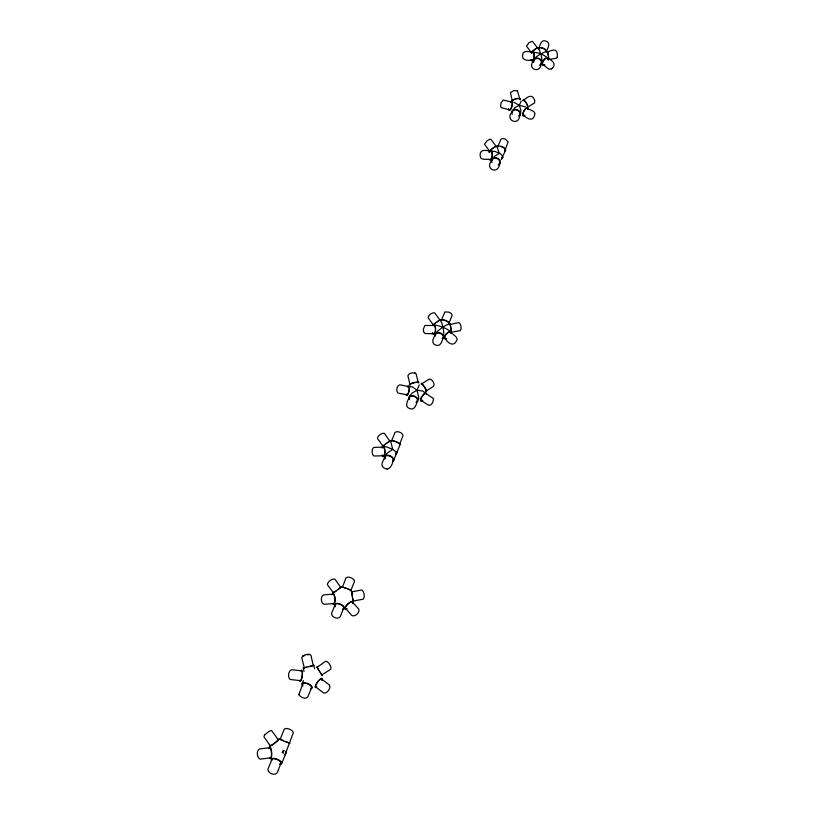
<?xml version="1.0" encoding="UTF-8"?>
<svg xmlns="http://www.w3.org/2000/svg" width="815" height="815" viewBox="0 0 815 815"><rect width="100%" height="100%" fill="white"/><g stroke="black" fill="none" stroke-linecap="round" stroke-linejoin="round"><path stroke-width="1.22" d="M557.389 56.795C557.491 50.092 555.789 48.482 548.25 51.691M501.388 159.088L505.616 150.235M491.791 159.893L494.389 156.409L499.249 153.291C501.419 153.862 504.22 157.214 501.49 158.844M512.411 110.86L514.886 107.611L519.287 105.329L525.543 106.877M533.54 60.544C535.547 55.787 541.537 53.627 545.938 51.518L546.345 51.742M549.514 59.373L556.604 58.15L557.348 57.111M557.328 57.223L557.409 56.693M395.846 453.415L396.946 452.417A4.982 2.893 22.6 0 1 395.815 453.517M417.412 400.572C416.628 404.036 414.591 410.984 409.568 408.539C404.26 406.828 407.398 400.42 409.507 397.404M501.632 158.497L502.784 157.193A4.615 3.535 23.5 0 1 501.592 158.619M489.805 151.427L484.497 144.153L487.054 140.822L489.601 139.273L490.946 139.406L496.284 146.527A4.065 0.632 -37.3 0 0 491.903 149.074A4.065 0.632 -37.3 0 0 490.406 151.376C485.546 149.746 479.271 149.379 480.167 155.92C480.198 161.034 487.309 158.66 490.202 159.475M352.131 595.266L351.662 591.853L361.636 589.968C364.173 590.987 365.232 597.375 363.205 599.198L353.364 601.012L353.394 600.349M408.549 386.493L399.91 384.812C396.762 385.128 395.591 391.445 398.138 393.125L406.777 394.786M419.267 384.874L416.995 390.242L412.105 393.085L409.68 395.896M396.966 452.294L393.665 460.353M502.56 157.713L502.804 157.05M285.056 754.67L293.359 732.695C292.952 729.883 286.564 727.296 284.333 729.018L280.177 739.276L282.336 740.295M350.817 590.559L354.586 581.207C354.24 578.395 348.27 575.95 346.069 577.764L342.402 587.269M448.943 323.392L452.193 315.171L451.255 313.459L448.994 312.176L444.939 311.921L441.312 320.336M400.165 444.44L396.304 453.904L395.56 454.138A4.982 0.978 22.1 0 0 396.314 453.955L396.304 453.904M399.584 444.206L403.038 435.679C402.916 432.775 397.099 430.351 395 432.449L391.536 440.966A4.34 0.886 22.1 0 0 391.608 441.241M311.554 687.697L307.866 696.784C305.768 699.759 300.806 697.487 299.166 695.012M343.665 608.245L340.252 616.649C338.093 620.001 330.88 617.128 331.623 613.155L335.077 604.771M281.043 763.176L277.09 772.926C274.716 776.135 267.432 773.129 267.931 769.187L271.935 759.458M281.715 763.451L286.055 752.734M505.066 150.011L508.153 141.841L505.137 138.988L502.672 138.499L501.001 139.11L497.598 147.046A4.024 1.752 22.4 0 1 498.373 146.415M538.827 48.89C539.724 45.793 541.201 38.763 546.03 41.147C551.215 42.726 547.751 48.808 545.948 51.702A3.83 1.966 22.4 0 0 545.806 50.581M302.049 683.836L303.414 680.515M302.701 684.101L298.952 694.523M520.52 114.069L520.836 109.974L519.287 105.329L521.07 101.264M443.187 337.491C442.28 340.772 440.548 347.404 435.628 345.081C430.452 343.36 433.621 337.359 435.495 334.415M393.075 460.118C392.708 464.469 389.366 471.64 384.048 467.993C379.27 465.599 383.804 459.884 384.975 456.858M519.797 114.599C519.481 127.334 503.925 119.825 512.452 111.686M499.707 162.908C499.177 175.663 483.509 169.296 492.189 159.923M541.16 63.213C540.712 74.837 525.909 68.643 533.998 60.381M532.837 52.425C529.607 51.824 522.843 49.511 522.649 55.043C521.182 60.422 528.059 60.687 531.655 60.218M451.174 331.522L451.398 332.214L460.159 330.646C462.044 329.056 460.882 323.504 458.764 322.557L449.951 324.523M264.396 735.171L263.989 736.872L270.223 745.745M451.398 332.214L451.378 331.236M340.69 587.289L334.873 579.139C332.347 578.161 327.233 581.991 327.365 584.681L333.304 592.688M434.1 324.696L433.58 324.676M531.788 52.863L532.317 52.262C537.808 52.099 544.216 54.666 548.138 58.507L548.149 59.332M264.661 734.886L269.133 731.32L271.558 730.485L278.261 739.674M383.284 447.129L373.688 447.435L372.363 449.381L372.129 452.203L372.72 454.77L373.973 456.003L383.457 455.799M440.558 320.59C443.014 324.319 443.93 332.031 443.9 337.329L443.228 337.41M445.061 338.296C447.221 342.331 452.957 347.17 456.125 341.505C459.609 337.451 452.488 334.578 450.583 332.153M551.938 68.45C557.083 64.395 552.122 60.066 547.558 58.242M389.784 441.149L384.456 433.376C382.113 432.439 377.294 435.964 377.427 438.45L382.938 446.08L384.874 444.552M340.232 587.758L341.118 587.045M333.671 592.362L332.642 593.249L333.712 592.576M433.448 325.419L433.947 324.991C439.876 325.582 446.192 328.129 450.909 331.787M410.037 386.677L412.37 386.85L416.995 390.242L418.737 397.16L418.686 399.106L417.983 399.207M433.6 324.533L435.342 323.178M434.599 323.769L432.918 325.368A4.737 1.895 -89.1 0 1 435.404 327.039A4.737 1.895 -89.1 0 1 434.884 333.345A4.737 1.895 -89.1 0 1 432.337 332.805M333.192 592.699L333.865 592.138M339.641 588.236L341.24 586.882L340.629 587.197M389.376 441.475L390.477 440.609L389.091 441.516M338.877 588.848L340.038 587.972M384.11 445.133L382.418 446.447L383.437 445.825M337.97 589.54L339.162 588.664M435.149 323.27L437.105 321.813M390.691 441.373L392.728 449.34L396.681 452.549L395.693 453.812M338.123 589.459L335.892 591.12M384.649 444.705L385.75 443.91M543.116 64.752L548.984 69.204L551.337 68.888M551.286 68.939L551.979 68.429M383.04 446.844L386.147 446.773L392.728 449.34C390.843 451.031 384.048 454.393 385.281 456.38M385.648 443.961L386.697 443.197M386.667 443.238L387.736 442.443M334.843 591.863L336.024 590.987M387.573 442.586L388.684 441.781M437.054 321.905L438.073 321.141M388.398 441.995L389.478 441.221M333.936 592.485L335.108 591.629M321.823 674.881L330.758 669.298C331.878 666.843 328.384 661.189 325.684 661.23L317.116 667.322M437.899 321.314L438.949 320.56M333.243 592.943L334.323 592.179M421.599 383.896L429.23 379.067C431.981 378.761 435.149 383.824 433.774 386.188L426.153 391.037M438.664 320.815L440.477 319.867M523.393 100.49C528.242 96.16 532.602 93.664 534.711 100.673M528.089 106.867L534.518 102.945L534.701 100.602M433.712 325.002L432.918 325.368M439.285 320.427L439.998 320.203M314.61 668.779L313.867 665.346L312.267 665.702L313.184 665.509L310.973 655.25C309.058 653.07 302.589 654.832 301.744 657.522L304.26 667.74M313.867 665.346L311.401 665.987M304.015 671.407L303.272 667.974L304.362 667.658M342.29 587.106L345.55 587.992M310.352 666.252L311.819 665.886M309.17 666.548L310.607 666.201M309.252 666.538L306.511 667.21M304.749 655.586L302.62 656.106M307.479 654.914L309.608 654.384M305.299 667.505L306.766 667.139M304.311 667.74L305.717 667.393M304.861 667.597L303.272 667.974M490.559 151.06L494.99 151.447L499.249 153.291L497.119 146.975M540.977 63.764L541.455 63.672C543.014 58.812 540.488 53.311 538.858 48.727L538.46 48.625M270.356 757.899L260.046 759.142C256.827 757.848 256.175 750.391 259.557 748.914L269.857 747.701M333.6 603.589L324.085 604.282C320.682 603.345 320.356 596.254 323.545 594.858L333.05 594.196M386.911 468.91L387.889 468.88M433.651 333.732L425.084 333.529L423.678 331.919L423.321 329.311L424.9 325.501L433.896 325.47M414.967 382.581A4.228 0.754 -13.7 0 1 418.227 382.541L416.098 373.8C414.346 371.732 408.458 373.066 407.887 375.807L410.006 384.558M416.995 390.242L422.71 390.996L424.615 392.524M300.195 680.637L290.221 679.466C287.369 677.632 288.316 670.602 291.648 669.696L301.601 670.888M289.875 743.229L289.223 742.964M350.705 590.773L351.438 590.814L349.655 589.775M280.36 739.307L279.514 739.001L283.426 740.754M414.703 372.842L415.222 372.934M513.776 102.221L519.287 105.329M435.618 334.364L435.098 333.804C438.704 329.881 444.817 324.93 449.31 324.095M509.344 109.852L501.235 107.57L500.583 106.317L500.95 103.128L503.191 99.99L511.677 102.181M289.682 743.198L287.827 742.506M279.728 739.042L280.839 739.46M289.131 743.025L285.77 741.711M280.279 739.225L281.582 739.735M346.66 588.43L341.668 586.851L342.259 587.35M287.196 742.302L283.233 740.703M346.681 588.369L349.115 589.428M347.771 588.888L350.114 589.907M284.629 754.313L285.26 754.7M527.01 108.252C529.312 110.086 536.81 110.871 534.548 115.486C532.715 121.832 527.458 118.756 523.495 115.455M425.725 393.39L433.57 398.616L432.673 402.63L430.952 404.739L428.945 405.483L421.284 400.613M537.757 48.207L532.419 41.28L529.047 42.625L526.5 46.058L531.574 52.944M321.538 678.987L329.464 685.058C331.298 688.023 327.08 693.83 323.708 693.086L315.782 686.974M517.444 90.873L519.98 99.45M517.535 90.944L513.929 90.526L510.445 92.574L512.35 101.305A3.953 1.436 -16.4 0 1 515.773 98.992A3.953 1.436 -16.4 0 1 519.878 99.094M352.477 602.061L358.804 609.141C360.21 612.401 354.994 617.291 351.876 615.539L345.57 608.438M439.978 320.122L434.731 312.94C432.459 311.962 427.814 315.425 428.15 317.84L433.397 325.012M316.872 666.782L317.422 667.862M353.364 601.012L352.956 599.718M321.467 674.351L322.424 675.727L321.599 674.321M320.978 673.598L321.752 674.82M320.387 672.67L321.191 673.964M299.207 695.124L298.901 694.4M319.735 671.641L320.509 672.905M319.001 670.49L319.765 671.723M318.268 669.309L319.062 670.572M317.626 668.249L318.431 669.543M317.116 667.383L317.87 668.616M449.992 324.126L450.206 324.798M351.968 591.782L351.693 591.109L351.968 594.145M451.245 332.011L451.5 332.805L451.276 330.442M450.379 325.501L449.88 323.535L449.911 324.665M450.328 325.114L450.563 326.387M450.542 326.122L450.756 327.396M352.528 597.67L353.486 601.694L353.435 600.064M352.773 599.127L352.325 596.468M450.766 327.273L450.99 328.496M450.95 328.455L451.194 329.688M352.06 595.103L352.284 596.478M451.123 329.494L451.357 330.778M544.257 64.772A3.943 1.905 -53.9 0 1 542.668 62.623A3.943 1.905 -53.9 0 1 545.948 58.415A3.943 1.905 -53.9 0 1 548.098 59.841M544.909 64.864A4.523 2.19 -53.9 0 1 542.158 63.397A4.523 2.19 -53.9 0 1 545.755 58.12A4.523 2.19 -53.9 0 1 548.505 59.597M546.865 51.651A4.493 0.693 81.7 0 1 548.118 54.004A4.493 0.693 81.7 0 1 548.577 59.831M547.242 51.885A3.922 0.601 81.7 0 1 548.322 55.705A3.922 0.601 81.7 0 1 548.352 59.577M533.397 62.103A4.411 3.647 23.8 0 1 536.27 58.069A4.411 3.647 23.8 0 1 541.547 60.84A4.411 3.647 23.8 0 1 539.571 65.353M533.927 62.062A3.851 3.179 23.8 0 1 536.138 58.599A3.851 3.179 23.8 0 1 540.742 60.422A3.851 3.179 23.8 0 1 540.121 64.517M532.368 52.445A3.953 1.752 -82.8 0 1 533.957 56.755A3.953 1.752 -82.8 0 1 531.227 59.974M531.339 52.812A4.523 2.007 -82.8 0 1 534.029 53.22A4.523 2.007 -82.8 0 1 533.468 59.301A4.523 2.007 -82.8 0 1 530.677 59.933M531.625 52.659A3.912 0.754 -38.5 0 1 535.292 49.175A3.912 0.754 -38.5 0 1 537.706 48.503M531.482 52.466A4.483 0.866 -38.5 0 1 536.26 48.411A4.483 0.866 -38.5 0 1 537.839 48.696M539.112 48.452A3.83 1.966 22.4 0 1 539.632 48.146M541.17 47.973A3.83 1.966 22.4 0 1 545.367 49.97M538.308 48.686A4.391 2.262 22.4 0 1 543.136 48.156A4.391 2.262 22.4 0 1 546.468 51.905M525.003 115.068A4.605 1.671 -62.2 0 1 522.649 114.477A4.605 1.671 -62.2 0 1 525.502 108.629A4.605 1.671 -62.2 0 1 527.835 109.251M523.933 115.435A4.024 1.457 -62.2 0 1 524.045 111.023A4.024 1.457 -62.2 0 1 527.488 108.925M512.268 114.344A4.523 3.586 23.6 0 1 513.705 109.689A4.523 3.586 23.6 0 1 519.573 111.339A4.523 3.586 23.6 0 1 519.135 116.27M512.299 112.501A3.953 3.128 23.6 0 1 517.688 110.412A3.953 3.128 23.6 0 1 518.758 115.873M522.659 100.714A4.544 1.518 60.4 0 1 526.47 103.057A4.544 1.518 60.4 0 1 526.898 107.937M523.118 100.693A3.963 1.324 60.4 0 1 524.87 101.254M525.461 101.926A3.963 1.324 60.4 0 1 526.572 103.627M526.999 104.544A3.963 1.324 60.4 0 1 527.488 106.205M527.366 107.254A3.963 1.324 60.4 0 1 527.091 107.468M510.954 102.374A4.024 1.273 -74.6 0 1 511.8 106.164A4.024 1.273 -74.6 0 1 509.09 109.546M510.536 102.395A4.605 1.467 -74.6 0 1 512.38 103.434A4.605 1.467 -74.6 0 1 510.496 109.658A4.605 1.467 -74.6 0 1 508.652 108.589M512.329 102.16A4.533 1.65 -16.4 0 1 515.712 98.788A4.533 1.65 -16.4 0 1 520.357 99.807M490.019 151.722A4.656 0.734 -37.3 0 1 491.73 149.084A4.656 0.734 -37.3 0 1 496.753 146.17M492.046 162.552A4.635 3.535 23.5 0 1 493.778 157.855A4.635 3.535 23.5 0 1 499.87 160.28A4.635 3.535 23.5 0 1 498.118 164.966M500.909 146.537A4.024 1.752 22.4 0 1 503.69 147.831M504.373 148.401A4.024 1.752 22.4 0 1 504.791 150.398M489.55 152.069A4.085 1.752 -85.3 0 1 492.117 154.544A4.085 1.752 -85.3 0 1 489.744 159.414M489 152.395A4.686 2.007 -85.3 0 1 491.761 151.6A4.686 2.007 -85.3 0 1 491.924 157.774A4.686 2.007 -85.3 0 1 489.183 159.628M492.046 160.718A4.044 3.087 23.5 0 1 497.507 158.731A4.044 3.087 23.5 0 1 498.668 164.151M497.048 146.832A4.605 2.007 22.4 0 1 503.059 147.128A4.605 2.007 22.4 0 1 504.709 150.948M502.264 158.446A4.615 1.987 22.4 0 1 501.368 159.149M446.151 338.419A4.136 1.773 -47 0 1 444.959 336.381A4.136 1.773 -47 0 1 448.505 332.428A4.136 1.773 -47 0 1 450.919 333.101M446.742 338.571A4.737 2.027 -47 0 1 444.43 336.85A4.737 2.027 -47 0 1 448.902 331.868A4.737 2.027 -47 0 1 451.204 333.6M434.986 335.882A4.747 3.107 22.6 0 1 437.36 332.591A4.747 3.107 22.6 0 1 443.024 334.853A4.747 3.107 22.6 0 1 442.596 338.928M435.536 335.892A4.136 2.71 22.6 0 1 437.604 333.019A4.136 2.71 22.6 0 1 442.555 334.996A4.136 2.71 22.6 0 1 442.188 338.551M433.458 325.572A4.136 1.65 -89.1 0 1 435.393 330.309A4.136 1.65 -89.1 0 1 432.846 333.091M442.708 319.949A4.116 1.243 22.1 0 1 448.118 322.108M448.647 322.597A4.116 1.243 22.1 0 1 448.708 323.637M441.017 319.816A4.717 1.416 22.1 0 1 446.712 321.008A4.717 1.416 22.1 0 1 449.228 323.901M422.781 400.338A4.87 1.599 -57.2 0 1 420.571 399.798A4.87 1.599 -57.2 0 1 423.719 394.134A4.87 1.599 -57.2 0 1 426.459 393.716M421.712 400.623A4.248 1.396 -57.2 0 1 422.476 396.019A4.248 1.396 -57.2 0 1 426.082 394.134M409.517 399.686A4.88 2.995 22.6 0 1 411.005 395.713A4.88 2.995 22.6 0 1 417.412 398.291A4.88 2.995 22.6 0 1 415.905 402.253M409.578 398.841A4.258 2.608 22.6 0 1 413.857 396.355A4.258 2.608 22.6 0 1 417.036 401.153M421.314 384.171A4.849 0.774 57.6 0 1 422.669 384.456A4.849 0.774 57.6 0 1 426.021 389.723A4.849 0.774 57.6 0 1 425.827 391.241M421.538 384.13A4.228 0.672 57.6 0 1 424.411 387.033A4.228 0.672 57.6 0 1 425.929 391.017M407.826 386.809A4.248 1.263 -79 0 1 409.14 388.358A4.248 1.263 -79 0 1 407.999 393.696A4.248 1.263 -79 0 1 406.298 393.981M407.408 386.891A4.87 1.447 -79 0 1 409.313 387.37A4.87 1.447 -79 0 1 408.193 393.839A4.87 1.447 -79 0 1 406.104 394.46M410.21 384.711A4.228 0.754 -13.7 0 1 413.898 382.826M410.169 384.965A4.849 0.866 -13.7 0 1 410.892 383.651A4.849 0.866 -13.7 0 1 416.954 382.164A4.849 0.866 -13.7 0 1 418.309 382.969M385.088 458.254A4.37 2.516 22.6 0 1 389.376 455.931A4.37 2.516 22.6 0 1 392.708 460.669M385.037 459.069A5.002 2.883 22.6 0 1 386.127 455.31A5.002 2.883 22.6 0 1 392.524 457.337A5.002 2.883 22.6 0 1 392.535 461.453M381.98 447.517A5.012 1.824 88.8 0 1 384.446 448.067A5.012 1.824 88.8 0 1 384.578 454.841A5.012 1.824 88.8 0 1 382.133 455.442M382.123 448.016A4.37 1.589 88.8 0 1 384.272 448.495A4.37 1.589 88.8 0 1 384.395 454.413A4.37 1.589 88.8 0 1 382.266 454.943M391.74 440.803A4.34 0.886 22.1 0 1 395.825 441.73A4.34 0.886 22.1 0 1 399.513 443.93M391.424 441.465A4.971 1.019 22.1 0 1 395.265 441.373A4.971 1.019 22.1 0 1 399.931 444.623M335.26 606.054A4.635 2.241 22.4 0 1 337.227 603.783A4.635 2.241 22.4 0 1 342.748 606.014A4.635 2.241 22.4 0 1 342.687 609.06M335.25 606.798A5.308 2.567 22.4 0 1 336.188 603.426A5.308 2.567 22.4 0 1 342.952 605.677A5.308 2.567 22.4 0 1 343.166 609.437M346.569 608.601A4.696 1.589 -42.8 0 1 345.998 606.391A4.696 1.589 -42.8 0 1 350.44 602.285A4.696 1.589 -42.8 0 1 352.538 603.09M347.088 608.785A5.389 1.813 -42.8 0 1 345.366 606.869A5.389 1.813 -42.8 0 1 350.97 601.704A5.389 1.813 -42.8 0 1 352.671 603.63M332.673 594.4A4.707 1.508 86.9 0 1 334.833 598.74A4.707 1.508 86.9 0 1 333.203 603.467M332.194 594.329A5.389 1.722 86.9 0 1 334.445 595.296A5.389 1.722 86.9 0 1 334.853 602.224A5.389 1.722 86.9 0 1 332.744 603.63M302.66 684.661A4.778 2.078 22.4 0 1 307.866 683.958A4.778 2.078 22.4 0 1 311.208 688.135M302.946 686.006A5.481 2.374 22.4 0 1 303.781 682.878A5.481 2.374 22.4 0 1 310.739 685.262A5.481 2.374 22.4 0 1 311.096 688.787M316.75 686.76A4.921 1.304 -53.8 0 1 315.925 685.058A4.921 1.304 -53.8 0 1 319.623 679.914A4.921 1.304 -53.8 0 1 321.721 679.853M316.475 687.31A5.644 1.498 -53.8 0 1 315.68 685.008A5.644 1.498 -53.8 0 1 320.336 678.997A5.644 1.498 -53.8 0 1 321.915 680.27M301.265 670.979A4.931 1.212 -82.2 0 1 302.08 676.073A4.931 1.212 -82.2 0 1 299.91 680.393M300.908 670.755A5.644 1.396 -82.2 0 1 302.457 672.436A5.644 1.396 -82.2 0 1 301.418 679.629A5.644 1.396 -82.2 0 1 299.523 680.413M277.803 739.694A5.073 0.52 -37.8 0 1 274.594 743.097A5.073 0.52 -37.8 0 1 270.407 745.44M284.231 750.615A5.817 0.642 -37.9 0 1 282.122 752.428M277.63 739.623A5.817 0.591 -37.8 0 1 277.64 740.631A5.817 0.591 -37.8 0 1 271.426 745.45A5.817 0.591 -37.8 0 1 270.356 745.267M269.205 748.211A5.124 1.355 85.8 0 1 271.446 752.49A5.124 1.355 85.8 0 1 269.989 757.624M282.968 750.32A5.848 1.589 85.7 0 1 283.121 753.345M268.797 748.394A5.868 1.548 85.8 0 1 270.916 748.588A5.868 1.548 85.8 0 1 271.568 756.493A5.868 1.548 85.8 0 1 269.571 757.644M271.925 759.988A4.921 1.895 22.5 0 1 277.752 759.794A4.921 1.895 22.5 0 1 280.095 763.818M285.759 751.43A5.603 2.201 22.5 0 1 285.678 753.192M271.599 760.497A5.634 2.17 22.5 0 1 274.125 758.429A5.634 2.17 22.5 0 1 280.992 761.638A5.634 2.17 22.5 0 1 279.637 764.256"/></g></svg>
